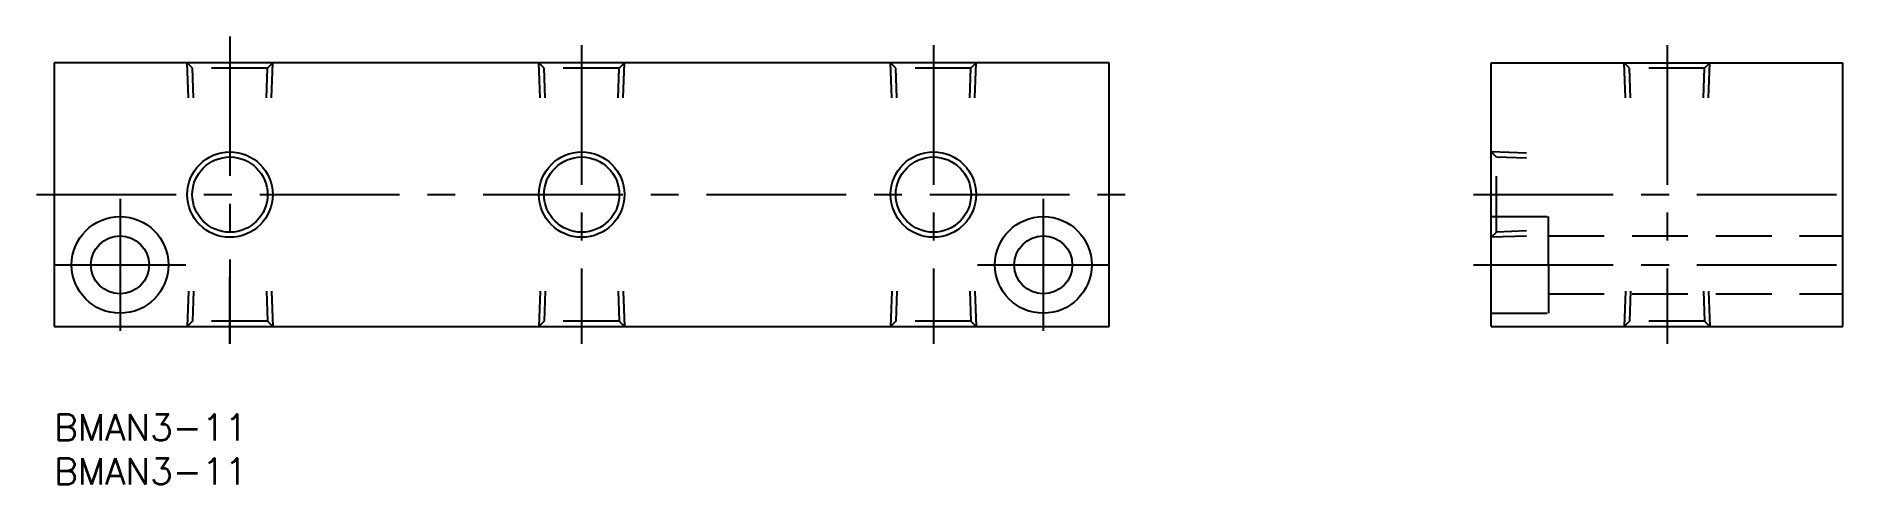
# Model space of a CAD drawing. Extents: x -2 to 205, y -8 to 43.
import ezdxf

# ---------------------------------------------------------------- set-up
doc = ezdxf.new("R2010")
doc.units = 0
doc.header["$LTSCALE"] = 0.5
doc.linetypes.add('CENTER', pattern=[50.8, 31.75, -6.35, 6.35, -6.35])
doc.linetypes.add('DASHED', pattern=[19.05, 12.7, -6.35])
for name, color, linetype in [('MSM_CENTER', 1, 'CENTER'), ('MSM_CONTINUOUS', 7, 'CONTINUOUS'), ('MSM_DASHED', 4, 'DASHED'), ('MSM_NARROW', 5, 'CONTINUOUS'), ('MSM_PART_NUMBER', 7, 'CONTINUOUS')]:
    doc.layers.add(name, color=color, linetype=linetype)
doc.styles.get("Standard").update_dxf_attribs({"font": 'txt.shx', "height": 2, "bigfont": 'bigfont.shx'})

# ---------------------------------------------------------------- blocks, each defined once
blk = doc.blocks.new('*U35')
at = {"layer": 'MSM_PART_NUMBER'}
blk.add_text('BMAN3-11', height=3, dxfattribs=at).set_placement((0, -3))
blk = doc.blocks.new('*U36')
at = {"layer": 'MSM_PART_NUMBER'}
blk.add_text('BMAN3-11', height=3, dxfattribs=at).set_placement((0, -8))

msp = doc.modelspace()

# ---------------------------------------------------------------- linework, layer by layer
at = {"layer": 'MSM_CENTER'}
for p, q in [((20, 43), (20, 8)), ((60, 42), (60, 8)), ((100, 42), (100, 8)), ((183.44, 42), (183.44, 8)), ((-2, 25), (122, 25)), ((161.44, 25), (205.44, 25)), ((7.5, 24.5), (7.5, 9.5)), ((112.5, 24.5), (112.5, 9.5)), ((0, 17), (15, 17)), ((105, 17), (120, 17)), ((161.44, 17), (205.44, 17)), ((20, 8), (20, 15.64))]:
    msp.add_line(p, q, dxfattribs=at)
at = {"layer": 'MSM_CONTINUOUS', "color": 7, "linetype": 'CONTINUOUS'}
for p, q in [((120, 40), (0, 40)), ((0, 40), (0, 10)), ((120, 10), (120, 40)), ((163.44, 40), (203.44, 40)), ((163.44, 10), (163.44, 40)), ((203.44, 10), (203.44, 40)), ((0, 10), (120, 10)), ((163.44, 10), (203.44, 10))]:
    msp.add_line(p, q, dxfattribs=at)
at = {"layer": 'MSM_CONTINUOUS'}
for p, q in [((60, 40), (60, 40)), ((90, 40), (90, 40))]:
    msp.add_line(p, q, dxfattribs=at)
at = {"layer": 'MSM_CONTINUOUS', "color": 7, "linetype": 'CONTINUOUS'}
for centre, radius in [((20, 25), 4.28), ((60, 25), 4.28), ((100, 25), 4.28), ((7.5, 17), 5.5), ((112.5, 17), 5.5), ((7.5, 17), 3.3), ((112.5, 17), 3.3)]:
    msp.add_circle(centre, radius, dxfattribs=at)
at = {"layer": 'MSM_DASHED'}
for p, q in [((15.28, 36), (15.14, 40)), ((15.74, 39.4), (15.14, 40)), ((24.26, 39.4), (24.86, 40)), ((24.72, 36), (24.86, 40)), ((55.28, 36), (55.14, 40)), ((55.74, 39.4), (55.14, 40)), ((64.26, 39.4), (64.86, 40)), ((64.72, 36), (64.86, 40)), ((95.28, 36), (95.14, 40)), ((95.74, 39.4), (95.14, 40)), ((104.26, 39.4), (104.86, 40)), ((104.72, 36), (104.86, 40)), ((178.71, 36), (178.57, 40)), ((179.17, 39.4), (178.57, 40)), ((187.7, 39.4), (188.3, 40)), ((188.16, 36), (188.3, 40)), ((24.26, 39.4), (15.74, 39.4)), ((15.86, 36), (15.74, 39.4)), ((24.14, 36), (24.26, 39.4)), ((64.26, 39.4), (55.74, 39.4)), ((55.86, 36), (55.74, 39.4)), ((64.14, 36), (64.26, 39.4)), ((104.26, 39.4), (95.74, 39.4)), ((95.86, 36), (95.74, 39.4)), ((104.14, 36), (104.26, 39.4)), ((187.7, 39.4), (179.17, 39.4)), ((179.29, 36), (179.17, 39.4)), ((187.58, 36), (187.7, 39.4)), ((167.44, 29.72), (163.44, 29.86)), ((164.04, 29.26), (163.44, 29.86)), ((164.04, 20.74), (164.04, 29.26)), ((167.44, 29.14), (164.04, 29.26)), ((163.44, 22.5), (169.94, 22.5)), ((167.44, 20.86), (164.04, 20.74)), ((169.94, 17), (169.94, 22.5)), ((164.04, 20.74), (163.44, 20.14)), ((167.44, 20.28), (163.44, 20.14)), ((169.94, 20.3), (203.44, 20.3)), ((169.94, 17), (169.94, 11.5)), ((15.28, 14), (15.14, 10)), ((15.86, 14), (15.74, 10.6)), ((24.14, 14), (24.26, 10.6)), ((24.72, 14), (24.86, 10)), ((55.28, 14), (55.14, 10)), ((55.86, 14), (55.74, 10.6)), ((64.14, 14), (64.26, 10.6)), ((64.72, 14), (64.86, 10)), ((95.28, 14), (95.14, 10)), ((95.86, 14), (95.74, 10.6)), ((104.14, 14), (104.26, 10.6)), ((104.72, 14), (104.86, 10)), ((169.94, 13.7), (203.44, 13.7)), ((178.71, 14), (178.57, 10)), ((179.29, 14), (179.17, 10.6)), ((187.58, 14), (187.7, 10.6)), ((188.16, 14), (188.3, 10)), ((15.74, 10.6), (15.14, 10)), ((24.26, 10.6), (15.74, 10.6)), ((24.26, 10.6), (24.86, 10)), ((55.74, 10.6), (55.14, 10)), ((64.26, 10.6), (55.74, 10.6)), ((64.26, 10.6), (64.86, 10)), ((95.74, 10.6), (95.14, 10)), ((104.26, 10.6), (95.74, 10.6)), ((104.26, 10.6), (104.86, 10)), ((163.44, 11.5), (169.94, 11.5)), ((179.17, 10.6), (178.57, 10)), ((187.7, 10.6), (179.17, 10.6)), ((187.7, 10.6), (188.3, 10))]:
    msp.add_line(p, q, dxfattribs=at)
at = {"layer": 'MSM_NARROW'}
for centre in [(20, 25), (60, 25), (100, 25)]:
    msp.add_circle(centre, 4.86, dxfattribs=at)

# ---------------------------------------------------------------- block references
at = {"layer": 'MSM_CONTINUOUS'}
for name in ['*U35', '*U36']:
    msp.add_blockref(name, (0, 0), dxfattribs=at)

doc.saveas('drawing.dxf')
